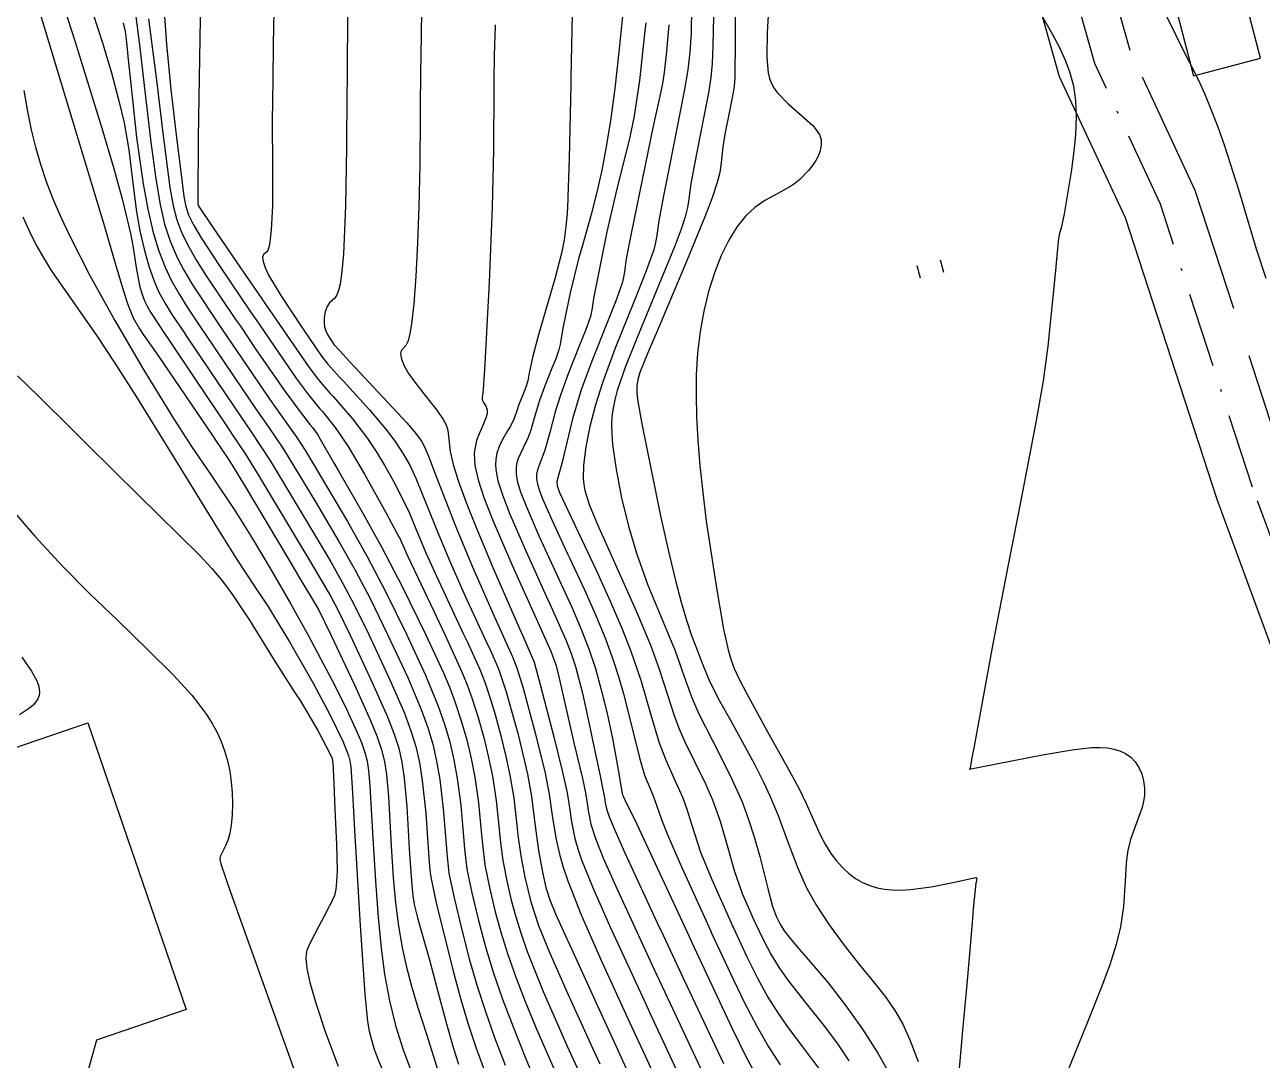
# Model space of a CAD drawing. Header units: metres. Extents: x 1233805 to 1234355, y 654698 to 655114.
# Drawn here: x 1234165.92 to 1234215.41, y 654970.85 to 655012.27 of the extents above; entities that cross this region are included whole.
import ezdxf

# ---------------------------------------------------------------- set-up
doc = ezdxf.new("R2010")
doc.units = ezdxf.units.M
doc.linetypes.add('ИИDash_50_20', pattern=[7, 5, -2])
doc.linetypes.add('ИИDashDot_30_20', pattern=[5, 3, -1, 0, -1])
for name, color, linetype, lineweight in [('ИИ_ГОРИЗОНТАЛИ_ОСН', 32, 'Continuous', 25), ('ИИ_ГОРИЗОНТАЛИ_УТОЛЩ', 32, 'Continuous', 30), ('ИИ_ДОРОГИ_АД', 7, 'Continuous', 25), ('ИИ_ДОРОГИ_АД_ОСИ', 7, 'Continuous', 25), ('ИИ_ОГРАДЫ', 7, 'Continuous', 25), ('ИИ_СТРОЕНИЕ', 7, 'Continuous', 25)]:
    doc.layers.add(name, color=color, linetype=linetype, lineweight=lineweight)

msp = doc.modelspace()

# ---------------------------------------------------------------- linework, layer by layer
at = {"layer": 'ИИ_ГОРИЗОНТАЛИ_ОСН'}
for points, elevation in [([(1234171.304, 655015.54), (1234171.593, 655011.491), (1234171.764, 655009.677), (1234171.982, 655007.858), (1234172.024, 655007.528), (1234172.151, 655006.496), (1234172.29, 655005.395), (1234172.365, 655004.992), (1234172.477, 655004.658), (1234172.668, 655004.263), (1234172.973, 655003.746), (1234173.705, 655002.621), (1234174.956, 655000.783), (1234175.266, 655000.33), (1234175.917, 654999.376), (1234176.793, 654998.104), (1234177.264, 654997.469), (1234177.725, 654996.909), (1234177.81, 654996.811), (1234178.34, 654996.161), (1234178.851, 654995.401), (1234179.504, 654994.293), (1234180.425, 654992.631), (1234180.48, 654992.531), (1234180.794, 654991.959), (1234180.885, 654991.788), (1234180.89, 654991.777), (1234181.246, 654990.997), (1234182.282, 654988.805), (1234182.722, 654987.876), (1234183.392, 654986.415), (1234183.616, 654985.861), (1234183.818, 654985.302), (1234184.056, 654984.552), (1234184.28, 654983.751), (1234184.473, 654982.955), (1234184.626, 654982.206), (1234184.774, 654981.241), (1234184.897, 654980.072), (1234184.936, 654979.665), (1234185.042, 654978.841), (1234185.212, 654977.961), (1234185.378, 654977.244), (1234185.558, 654976.577), (1234185.769, 654975.897), (1234186.014, 654975.201), (1234186.659, 654973.592), (1234187.62, 654971.412), (1234188.456, 654969.581)], 14.5), ([(1234181.818, 655014.294), (1234181.779, 655011.97), (1234181.763, 655010.956), (1234181.754, 655010.437), (1234181.736, 655008.909), (1234181.735, 655008.553), (1234181.722, 655006.662), (1234181.686, 655004.995), (1234181.632, 655003.539), (1234181.56, 655002.195), (1234181.479, 655001.101), (1234181.393, 655000.306), (1234181.327, 654999.915), (1234181.251, 654999.625), (1234181.165, 654999.434), (1234181.057, 654999.311), (1234181.003, 654999.257), (1234180.969, 654999.188), (1234180.955, 654999.102), (1234180.985, 654998.885), (1234181.092, 654998.62), (1234181.272, 654998.314), (1234181.522, 654997.967), (1234181.935, 654997.442), (1234182.4, 654996.849), (1234182.658, 654996.474), (1234182.76, 654996.284), (1234182.826, 654996.107), (1234182.862, 654995.932), (1234182.881, 654995.694), (1234182.934, 654995.203), (1234183.058, 654994.68), (1234183.272, 654994.001), (1234183.576, 654993.162), (1234183.974, 654992.157), (1234184.683, 654990.469), (1234185.7, 654988.139), (1234185.839, 654987.823), (1234186.289, 654986.774), (1234186.289, 654986.773), (1234186.29, 654986.771), (1234186.532, 654985.875), (1234187.084, 654983.789), (1234187.434, 654982.374), (1234187.61, 654981.537), (1234187.728, 654980.787), (1234187.764, 654980.532), (1234187.836, 654980.118), (1234187.927, 654979.722), (1234188.045, 654979.309), (1234188.194, 654978.868), (1234188.625, 654977.785), (1234189.309, 654976.235), (1234190.787, 654973.031), (1234190.98, 654972.616), (1234191.629, 654971.217), (1234193.64, 654966.89)], 16.5), ([(1234175.891, 655013.487), (1234175.855, 655011.507), (1234175.854, 655011.447), (1234175.837, 655010.076), (1234175.819, 655008.396), (1234175.83, 655006.614), (1234175.831, 655006.573), (1234175.826, 655005.016), (1234175.778, 655004.067), (1234175.707, 655003.457), (1234175.641, 655003.243), (1234175.599, 655003.181), (1234175.541, 655003.134), (1234175.487, 655003.09), (1234175.454, 655003.038), (1234175.437, 655002.972), (1234175.452, 655002.794), (1234175.531, 655002.554), (1234175.674, 655002.253), (1234176.161, 655001.437), (1234177.018, 655000.145), (1234177.06, 655000.084), (1234177.309, 654999.715), (1234177.793, 654999.01), (1234178.044, 654998.693), (1234178.524, 654998.163), (1234178.669, 654998.006), (1234179.71, 654996.863), (1234180.415, 654996.025), (1234180.766, 654995.555), (1234181.062, 654995.102), (1234181.318, 654994.645), (1234181.561, 654994.136), (1234182.047, 654992.94), (1234182.4, 654992.047), (1234182.908, 654990.842), (1234183.542, 654989.41), (1234184.446, 654987.451), (1234184.505, 654987.325), (1234184.867, 654986.497), (1234185.175, 654985.589), (1234185.654, 654983.878), (1234186.03, 654982.29), (1234186.191, 654981.396), (1234186.314, 654980.422), (1234186.36, 654980.026), (1234186.473, 654979.238), (1234186.627, 654978.373), (1234186.762, 654977.76), (1234186.921, 654977.264), (1234187.153, 654976.701), (1234187.603, 654975.703), (1234187.63, 654975.643), (1234187.875, 654975.107), (1234188.816, 654973.049), (1234189.36, 654971.868), (1234190.127, 654970.202)], 15.5), ([(1234172.95, 655013.303), (1234172.856, 655007.757), (1234172.838, 655005.246), (1234172.846, 655005.114), (1234172.847, 655005.109), (1234172.851, 655005.059), (1234172.853, 655005.038), (1234173.452, 655004.137), (1234174.526, 655002.579), (1234175.988, 655000.456), (1234176.671, 654999.458), (1234177.293, 654998.557), (1234177.664, 654998.068), (1234178.125, 654997.536), (1234178.257, 654997.39), (1234179.034, 654996.5), (1234179.633, 654995.713), (1234179.973, 654995.202), (1234180.325, 654994.622), (1234180.682, 654993.985), (1234181.02, 654993.334), (1234181.304, 654992.735), (1234181.566, 654992.108), (1234181.643, 654991.918), (1234181.969, 654991.149), (1234182.394, 654990.204), (1234183.462, 654987.922), (1234183.614, 654987.6), (1234184.13, 654986.456), (1234184.316, 654985.973), (1234184.496, 654985.445), (1234184.732, 654984.673), (1234184.965, 654983.824), (1234185.168, 654982.995), (1234185.328, 654982.248), (1234185.482, 654981.323), (1234185.605, 654980.255), (1234185.648, 654979.846), (1234185.759, 654979.027), (1234185.92, 654978.167), (1234186.157, 654977.177), (1234186.468, 654976.232), (1234186.915, 654975.126), (1234187.625, 654973.527), (1234188.642, 654971.301), (1234188.92, 654970.699)], 15), ([(1234187.827, 655013.341), (1234187.761, 655010.161), (1234187.757, 655009.875), (1234187.697, 655006.911), (1234187.668, 655006.142), (1234187.639, 655005.368), (1234187.637, 655005.304), (1234187.611, 655004.703), (1234187.565, 655004.191), (1234187.49, 655003.667), (1234187.385, 655003.127), (1234187.126, 655002.1), (1234186.688, 655000.602), (1234186.47, 654999.869), (1234186.238, 654999.013), (1234186.092, 654998.34), (1234186.04, 654998.028), (1234186.039, 654998.027), (1234185.963, 654997.771), (1234185.892, 654997.599), (1234185.673, 654997.031), (1234185.62, 654996.866), (1234185.497, 654996.515), (1234185.347, 654996.213), (1234185.23, 654996.018), (1234185.028, 654995.675), (1234184.896, 654995.398), (1234184.805, 654995.131), (1234184.756, 654994.874), (1234184.747, 654994.682), (1234184.758, 654994.479), (1234184.845, 654994.018), (1234185.022, 654993.457), (1234185.322, 654992.694), (1234185.957, 654991.219), (1234186.793, 654989.378), (1234186.92, 654989.105), (1234187.563, 654987.667), (1234187.775, 654987.118), (1234187.951, 654986.59), (1234188.231, 654985.533), (1234188.542, 654984.051), (1234188.622, 654983.649), (1234188.928, 654982.224), (1234189.018, 654981.814), (1234189.118, 654981.282), (1234189.14, 654981.149), (1234189.204, 654980.869), (1234189.304, 654980.562), (1234189.515, 654980.044), (1234189.917, 654979.149), (1234191.219, 654976.348), (1234191.467, 654975.823), (1234192.271, 654974.108), (1234192.4, 654973.829), (1234193.863, 654970.714)], 17.5), ([(1234192.592, 655012.965), (1234192.567, 655011.933), (1234192.52, 655011.173), (1234192.437, 655010.468), (1234192.295, 655009.611), (1234191.694, 655006.561), (1234191.463, 655005.419), (1234191.275, 655004.426), (1234191.194, 655003.85), (1234191.194, 655003.843), (1234191.153, 655003.563), (1234191.075, 655003.257), (1234190.738, 655002.313), (1234190.293, 655001.215), (1234189.534, 654999.326), (1234189.04, 654997.98), (1234188.753, 654997.067), (1234188.527, 654996.2), (1234188.364, 654995.389), (1234188.27, 654994.655), (1234188.256, 654994.115), (1234188.279, 654993.881), (1234188.325, 654993.641), (1234188.498, 654993.081), (1234188.827, 654992.274), (1234189.505, 654990.757), (1234190.396, 654988.759), (1234190.955, 654987.418), (1234191.295, 654986.492), (1234191.639, 654985.427), (1234191.882, 654984.67), (1234192.082, 654984.131), (1234192.333, 654983.559), (1234192.723, 654982.765), (1234193.145, 654981.904), (1234193.425, 654981.264), (1234193.73, 654980.407), (1234194.063, 654979.254), (1234194.295, 654978.439), (1234194.618, 654977.52), (1234195.097, 654976.419), (1234195.12, 654976.371), (1234195.129, 654976.349), (1234195.461, 654975.645), (1234195.759, 654975.085), (1234196.095, 654974.539), (1234196.475, 654973.998), (1234197.166, 654973.121), (1234197.86, 654972.25), (1234198.394, 654971.536), (1234198.881, 654970.828)], 19.5), ([(1234195.684, 655013.091), (1234195.619, 655011.959), (1234195.603, 655011), (1234195.621, 655010.642), (1234195.656, 655010.349), (1234195.708, 655010.114), (1234195.781, 655009.916), (1234195.879, 655009.742), (1234196.019, 655009.559), (1234196.452, 655009.109), (1234197.09, 655008.538), (1234197.105, 655008.525), (1234197.437, 655008.235), (1234197.437, 655008.235), (1234197.437, 655008.235), (1234197.573, 655008.069), (1234197.701, 655007.871), (1234197.767, 655007.672), (1234197.779, 655007.457), (1234197.735, 655007.228), (1234197.663, 655007.042), (1234197.559, 655006.843), (1234197.427, 655006.639), (1234197.272, 655006.437), (1234196.916, 655006.071), (1234196.722, 655005.914), (1234196.523, 655005.777), (1234196.041, 655005.519), (1234195.516, 655005.239), (1234195.118, 655004.959), (1234194.752, 655004.612), (1234194.415, 655004.191), (1234194.082, 655003.655), (1234193.774, 655003.034), (1234193.502, 655002.345), (1234193.269, 655001.6), (1234193.079, 655000.816), (1234192.934, 654999.993), (1234192.833, 654999.139), (1234192.778, 654998.258), (1234192.767, 654997.458), (1234192.787, 654996.586), (1234192.838, 654995.644), (1234192.921, 654994.63), (1234193.034, 654993.557), (1234193.178, 654992.411), (1234193.57, 654989.825), (1234193.868, 654988.093), (1234194.049, 654987.262), (1234194.158, 654986.889), (1234194.299, 654986.519), (1234194.505, 654986.067), (1234194.781, 654985.524), (1234195.684, 654983.892), (1234196.427, 654982.561), (1234196.886, 654981.701), (1234197.173, 654981.112), (1234197.464, 654980.458), (1234197.722, 654979.883), (1234197.949, 654979.457), (1234198.163, 654979.122), (1234198.39, 654978.82), (1234198.631, 654978.553), (1234198.884, 654978.32), (1234199.149, 654978.122), (1234199.426, 654977.96), (1234199.715, 654977.833), (1234200.014, 654977.743), (1234200.301, 654977.689), (1234200.618, 654977.66), (1234200.963, 654977.654), (1234201.339, 654977.672), (1234202.166, 654977.778), (1234203.171, 654977.985), (1234203.175, 654977.986), (1234203.827, 654978.133), (1234203.956, 654978.15), (1234203.992, 654978.092), (1234203.985, 654978.035), (1234203.985, 654978.032), (1234203.972, 654977.976), (1234203.972, 654977.976), (1234203.957, 654977.931), (1234203.957, 654977.931), (1234203.857, 654976.898), (1234203.811, 654976.344), (1234203.604, 654973.882), (1234203.43, 654972.053), (1234203.395, 654971.71), (1234203.261, 654970.231)], 21), ([(1234166.499, 655012.842), (1234166.882, 655011.563), (1234167.06, 655010.984), (1234169.11, 655004.203), (1234169.596, 655002.541), (1234169.88, 655001.574), (1234170.044, 655001.071), (1234170.262, 655000.545), (1234170.509, 655000.103), (1234170.662, 654999.882), (1234171.247, 654999.044), (1234173.452, 654995.803), (1234173.495, 654995.74), (1234173.5, 654995.732), (1234174.104, 654994.826), (1234174.694, 654993.858), (1234176.504, 654990.827), (1234176.968, 654990.049), (1234177.467, 654989.212), (1234177.67, 654988.871), (1234178.164, 654987.867), (1234179.106, 654985.866), (1234179.745, 654984.441), (1234180.016, 654983.778), (1234180.192, 654983.264), (1234180.306, 654982.801), (1234180.385, 654982.28), (1234180.463, 654981.4), (1234180.549, 654979.931), (1234180.576, 654979.416), (1234180.655, 654978.155), (1234180.746, 654977.144), (1234180.865, 654976.216), (1234181.015, 654975.362), (1234181.18, 654974.62), (1234181.392, 654973.816), (1234181.648, 654972.953), (1234181.989, 654971.894), (1234182.075, 654971.632), (1234182.459, 654970.399)], 11.5), ([(1234168.644, 655012.733), (1234169.048, 655011.497), (1234169.396, 655010.337), (1234169.678, 655009.283), (1234169.892, 655008.345), (1234170.08, 655007.27), (1234170.251, 655005.926), (1234170.395, 655004.789), (1234170.529, 655004.019), (1234170.694, 655003.284), (1234170.885, 655002.606), (1234171.096, 655002.011), (1234171.289, 655001.574), (1234171.518, 655001.146), (1234171.808, 655000.678), (1234172.292, 654999.954), (1234172.378, 654999.827), (1234173.319, 654998.428), (1234174.576, 654996.565), (1234174.948, 654996.02), (1234175.746, 654994.81), (1234177.355, 654992.142), (1234178.158, 654990.784), (1234178.648, 654989.923), (1234179.098, 654989.067), (1234179.678, 654987.877), (1234180.529, 654986.057), (1234181.103, 654984.728), (1234181.367, 654984.023), (1234181.559, 654983.394), (1234181.703, 654982.759), (1234181.818, 654982.039), (1234181.958, 654980.726), (1234182.087, 654978.942), (1234182.088, 654978.932), (1234182.121, 654978.468), (1234182.16, 654978.163), (1234182.382, 654977.137), (1234183.052, 654974.408), (1234183.36, 654973.274), (1234183.65, 654972.294), (1234183.971, 654971.324), (1234184.329, 654970.353)], 12.5), ([(1234170.349, 655012.697), (1234170.519, 655011.351), (1234170.699, 655009.837), (1234170.97, 655007.569), (1234171.166, 655006.109), (1234171.337, 655005.077), (1234171.516, 655004.288), (1234171.732, 655003.612), (1234172.015, 655002.963), (1234172.289, 655002.447), (1234172.636, 655001.864), (1234173.689, 655000.273), (1234173.822, 655000.079), (1234174.592, 654998.942), (1234175.725, 654997.277), (1234176.405, 654996.317), (1234176.798, 654995.762), (1234177.15, 654995.218), (1234177.741, 654994.234), (1234178.827, 654992.391), (1234179.627, 654990.975), (1234180.369, 654989.566), (1234181.192, 654987.887), (1234181.955, 654986.247), (1234182.46, 654985.015), (1234182.71, 654984.293), (1234182.917, 654983.58), (1234183.087, 654982.861), (1234183.222, 654982.122), (1234183.361, 654981.043), (1234183.486, 654979.63), (1234183.512, 654979.303), (1234183.602, 654978.496), (1234183.797, 654977.549), (1234184.063, 654976.439), (1234184.349, 654975.389), (1234184.673, 654974.336), (1234185.033, 654973.286), (1234185.449, 654972.18), (1234185.961, 654970.906), (1234186.562, 654969.481)], 13.5), ([(1234194.338, 655012.84), (1234194.335, 655011.665), (1234194.314, 655010.157), (1234194.288, 655009.806), (1234194.239, 655009.484), (1234194.107, 655008.814), (1234193.939, 655007.959), (1234193.846, 655007.377), (1234193.772, 655006.761), (1234193.771, 655006.75), (1234193.714, 655006.355), (1234193.603, 655005.922), (1234193.41, 655005.338), (1234193.126, 655004.584), (1234192.42, 655002.857), (1234191.251, 655000.105), (1234190.865, 654999.204), (1234190.524, 654998.35), (1234190.447, 654998.077), (1234190.407, 654997.828), (1234190.4, 654997.573), (1234190.425, 654997.276), (1234190.596, 654996.306), (1234191.352, 654992.62), (1234191.678, 654991.148), (1234191.956, 654989.983), (1234192.171, 654989.167), (1234192.383, 654988.45), (1234192.592, 654987.83), (1234192.828, 654987.217), (1234192.909, 654987.015), (1234193.015, 654986.731), (1234193.279, 654986.073), (1234193.658, 654985.319), (1234194.143, 654984.445), (1234195.107, 654982.684), (1234195.453, 654982), (1234195.737, 654981.394), (1234196.053, 654980.631), (1234196.416, 654979.644), (1234196.835, 654978.523), (1234197.202, 654977.716), (1234197.583, 654977.036), (1234198.062, 654976.302), (1234198.637, 654975.515), (1234199.351, 654974.614), (1234199.696, 654974.193), (1234200.35, 654973.38), (1234200.75, 654972.802), (1234201.038, 654972.288), (1234201.322, 654971.659), (1234201.653, 654970.8)], 20.5), ([(1234206.589, 655012.65), (1234207.01, 655011.909), (1234207.302, 655011.352), (1234207.531, 655010.853), (1234207.704, 655010.394), (1234207.858, 655009.826), (1234207.946, 655009.24), (1234207.973, 655008.598), (1234207.941, 655007.862), (1234207.877, 655007.217), (1234207.778, 655006.462), (1234207.485, 655004.703), (1234207.37, 655004.128), (1234207.308, 655003.927), (1234207.307, 655003.926), (1234207.266, 655003.73), (1234207.194, 655003.039), (1234207.138, 655002.436), (1234206.836, 654999.416), (1234206.646, 654998.029), (1234206.368, 654996.443), (1234205.76, 654993.231), (1234205.435, 654991.604), (1234205.233, 654990.596), (1234204.643, 654987.497), (1234203.891, 654983.411), (1234203.804, 654982.937), (1234203.774, 654982.771), (1234203.733, 654982.548), (1234203.731, 654982.535), (1234203.724, 654982.501)], 21.5), ([(1234169.863, 655012.343), (1234169.935, 655011.999), (1234169.995, 655011.574), (1234170.064, 655010.867), (1234170.145, 655010.017), (1234170.398, 655007.762), (1234170.662, 655005.904), (1234170.849, 655004.887), (1234171.051, 655004.016), (1234171.277, 655003.252), (1234171.536, 655002.572), (1234171.781, 655002.051), (1234172.079, 655001.513), (1234172.444, 655000.929), (1234173.005, 655000.092), (1234173.1, 654999.953), (1234173.95, 654998.693), (1234175.15, 654996.921), (1234175.658, 654996.19), (1234176.272, 654995.286), (1234177.548, 654993.188), (1234178.489, 654991.594), (1234179.138, 654990.449), (1234179.735, 654989.314), (1234180.435, 654987.882), (1234181.242, 654986.152), (1234181.782, 654984.872), (1234182.038, 654984.159), (1234182.238, 654983.488), (1234182.395, 654982.811), (1234182.52, 654982.081), (1234182.658, 654980.909), (1234182.784, 654979.334), (1234182.799, 654979.123), (1234182.881, 654978.33), (1234183.09, 654977.343), (1234183.396, 654976.063), (1234183.701, 654974.899), (1234184.017, 654973.804), (1234184.342, 654972.79), (1234184.707, 654971.762), (1234185.14, 654970.644)], 13), ([(1234184.738, 655012.269), (1234184.737, 655012.222), (1234184.697, 655011.048), (1234184.696, 655011.035), (1234184.682, 655009.997), (1234184.682, 655009.752), (1234184.666, 655007.265), (1234184.617, 655004.985), (1234184.499, 655001.973), (1234184.328, 654998.703), (1234184.258, 654997.679), (1234184.213, 654997.342), (1234184.212, 654997.339), (1234184.212, 654997.261), (1234184.267, 654997.151), (1234184.289, 654997.119), (1234184.37, 654996.984), (1234184.409, 654996.857), (1234184.413, 654996.717), (1234184.381, 654996.566), (1234184.24, 654996.236), (1234184.091, 654995.908), (1234183.995, 654995.639), (1234183.931, 654995.376), (1234183.901, 654995.118), (1234183.902, 654994.887), (1234183.928, 654994.638), (1234184.053, 654994.065), (1234184.285, 654993.357), (1234184.66, 654992.404), (1234185.399, 654990.683), (1234186.374, 654988.513), (1234186.552, 654988.125), (1234186.963, 654987.21), (1234187.161, 654986.668), (1234187.272, 654986.252), (1234187.417, 654985.599), (1234187.585, 654984.831), (1234187.901, 654983.495), (1234188.226, 654982.112), (1234188.342, 654981.544), (1234188.424, 654981.035), (1234188.452, 654980.841), (1234188.566, 654980.295), (1234188.749, 654979.715), (1234189.072, 654978.909), (1234189.613, 654977.692), (1234191.099, 654974.482), (1234191.417, 654973.801), (1234192.955, 654970.499)], 17), ([(1234190.756, 655012.347), (1234190.735, 655012.144), (1234190.722, 655012.017), (1234190.505, 655010.036), (1234190.297, 655008.62), (1234190.109, 655007.702), (1234189.82, 655006.562), (1234189.555, 655005.529), (1234189.203, 655003.982), (1234188.81, 655002.054), (1234188.671, 655001.312), (1234188.617, 655000.939), (1234188.617, 655000.935), (1234188.547, 655000.593), (1234188.35, 655000.042), (1234188.113, 654999.456), (1234187.651, 654998.3), (1234187.343, 654997.448), (1234187.138, 654996.78), (1234186.919, 654995.955), (1234186.728, 654995.252), (1234186.525, 654994.721), (1234186.425, 654994.469), (1234186.384, 654994.29), (1234186.384, 654994.105), (1234186.424, 654993.889), (1234186.506, 654993.626), (1234186.644, 654993.273), (1234187.013, 654992.432), (1234187.632, 654991.107), (1234187.708, 654990.947), (1234188.308, 654989.665), (1234188.761, 654988.642), (1234189.146, 654987.702), (1234189.459, 654986.847), (1234189.668, 654986.202), (1234189.87, 654985.507), (1234190.292, 654983.816), (1234190.505, 654982.943), (1234190.713, 654982.252), (1234190.957, 654981.647), (1234191.056, 654981.418), (1234191.186, 654981.046), (1234191.382, 654980.482), (1234191.612, 654979.897), (1234192.132, 654978.702), (1234193.091, 654976.594), (1234193.344, 654976.042), (1234193.406, 654975.906), (1234194.142, 654974.312), (1234194.694, 654973.171), (1234195.194, 654972.207), (1234195.648, 654971.411), (1234196.135, 654970.658)], 18.5), ([(1234191.679, 655012.268), (1234191.588, 655011.209), (1234191.585, 655011.178), (1234191.574, 655011.075), (1234191.496, 655010.359), (1234191.431, 655009.917), (1234191.32, 655009.412), (1234191.049, 655008.214), (1234190.169, 655003.911), (1234189.979, 655002.901), (1234189.906, 655002.395), (1234189.905, 655002.389), (1234189.873, 655002.167), (1234189.811, 655001.925), (1234189.544, 655001.178), (1234189.224, 655000.385), (1234188.596, 654998.815), (1234188.179, 654997.657), (1234187.834, 654996.505), (1234187.51, 654995.167), (1234187.419, 654994.771), (1234187.239, 654994.144), (1234187.198, 654993.998), (1234187.213, 654993.824), (1234187.305, 654993.562), (1234188.052, 654991.971), (1234188.077, 654991.919), (1234188.784, 654990.426), (1234189.338, 654989.211), (1234189.8, 654988.135), (1234190.166, 654987.213), (1234190.567, 654986.044), (1234190.965, 654984.661), (1234191.293, 654983.537), (1234191.541, 654982.884), (1234191.897, 654982.101), (1234192.24, 654981.341), (1234192.404, 654980.89), (1234192.602, 654980.255), (1234192.953, 654979.168), (1234193.394, 654978.07), (1234194.154, 654976.375), (1234194.232, 654976.206), (1234194.26, 654976.145), (1234194.797, 654974.989), (1234195.224, 654974.134), (1234195.643, 654973.375), (1234196.061, 654972.705), (1234196.455, 654972.143), (1234197.027, 654971.385), (1234197.943, 654970.15)], 19), ([(1234165.891, 655009.635), (1234166.029, 655008.803), (1234166.179, 655008.061), (1234166.349, 655007.364), (1234166.546, 655006.687), (1234166.778, 655006.003), (1234167.049, 655005.3), (1234167.366, 655004.564), (1234167.735, 655003.778), (1234168.525, 655002.238), (1234169.52, 655000.439), (1234170.685, 654998.447), (1234171.868, 654996.522), (1234172.596, 654995.397), (1234173.38, 654994.244), (1234174.356, 654992.79), (1234175.016, 654991.732), (1234175.77, 654990.471), (1234176.549, 654989.123), (1234177.273, 654987.827), (1234178.333, 654985.812), (1234178.787, 654984.889), (1234179.164, 654984.075), (1234179.384, 654983.556), (1234179.525, 654983.161), (1234179.613, 654982.816), (1234179.671, 654982.432), (1234179.724, 654981.817), (1234179.791, 654980.655), (1234179.841, 654979.735), (1234179.946, 654978.004), (1234180.056, 654976.568), (1234180.179, 654975.325), (1234180.314, 654974.283), (1234180.505, 654973.218), (1234180.746, 654972.234), (1234181.054, 654971.262), (1234181.482, 654970.133)], 11), ([(1234165.849, 655004.586), (1234166.095, 655004.024), (1234166.365, 655003.483), (1234166.653, 655002.97), (1234166.984, 655002.437), (1234167.934, 655001.061), (1234168.8, 654999.825), (1234169.524, 654998.734), (1234170.377, 654997.402), (1234172.656, 654993.707), (1234173.626, 654992.122), (1234174.436, 654990.836), (1234175.157, 654989.748), (1234175.644, 654989.013), (1234176.516, 654987.583), (1234177.456, 654985.934), (1234178.122, 654984.678), (1234178.64, 654983.608), (1234178.867, 654983.037), (1234178.923, 654982.822), (1234178.958, 654982.584), (1234179.024, 654981.543), (1234179.105, 654980.054), (1234179.333, 654976.233), (1234179.522, 654973.485), (1234179.63, 654972.397), (1234179.697, 654972.015), (1234179.784, 654971.658), (1234179.901, 654971.287), (1234180.062, 654970.857), (1234180.639, 654969.502)], 10.5), ([(1234164.972, 654993.38), (1234166.331, 654991.809), (1234167.428, 654990.609), (1234168.515, 654989.523), (1234169.629, 654988.448), (1234170.824, 654987.296), (1234171.862, 654986.267), (1234172.602, 654985.446), (1234172.915, 654985.055), (1234173.186, 654984.678), (1234173.419, 654984.313), (1234173.613, 654983.958), (1234173.777, 654983.598), (1234173.916, 654983.22), (1234174.03, 654982.825), (1234174.119, 654982.414), (1234174.182, 654981.989), (1234174.22, 654981.55), (1234174.232, 654981.101), (1234174.217, 654980.644), (1234174.182, 654980.25), (1234174.128, 654979.928), (1234174.056, 654979.672), (1234173.952, 654979.433), (1234173.949, 654979.428), (1234173.74, 654978.993), (1234173.723, 654978.896), (1234173.766, 654978.704), (1234174.145, 654977.576), (1234176.277, 654971.615), (1234176.452, 654971.129), (1234177.433, 654968.383)], 9.5), ([(1234165.808, 654986.967), (1234166.191, 654986.409), (1234166.407, 654986.017), (1234166.47, 654985.851), (1234166.505, 654985.7), (1234166.513, 654985.561), (1234166.494, 654985.43), (1234166.446, 654985.303), (1234166.368, 654985.179), (1234166.259, 654985.056), (1234166.116, 654984.931), (1234165.719, 654984.666)], 9), ([(1234203.687, 654982.491), (1234204.17, 654982.584), (1234206.697, 654983.071), (1234206.701, 654983.072), (1234207.808, 654983.269), (1234208.584, 654983.352), (1234208.919, 654983.358), (1234209.217, 654983.339), (1234209.48, 654983.296), (1234209.711, 654983.228), (1234209.943, 654983.115), (1234210.15, 654982.965), (1234210.329, 654982.777), (1234210.476, 654982.555), (1234210.59, 654982.301), (1234210.666, 654982.024), (1234210.703, 654981.732), (1234210.698, 654981.436), (1234210.665, 654981.203), (1234210.604, 654980.953), (1234210.376, 654980.305), (1234210.163, 654979.716), (1234210.042, 654979.252), (1234209.972, 654978.749), (1234209.926, 654978.007), (1234209.858, 654976.99), (1234209.739, 654976.189), (1234209.567, 654975.476), (1234209.312, 654974.663), (1234208.975, 654973.742), (1234208.476, 654972.5), (1234208.422, 654972.368), (1234207.387, 654969.808)], 21.5)]:
    msp.add_lwpolyline(points, dxfattribs=dict(at, elevation=elevation))
at = {"layer": 'ИИ_ГОРИЗОНТАЛИ_УТОЛЩ'}
for points, elevation in [([(1234178.844, 655014.664), (1234178.818, 655010.485), (1234178.802, 655009.083), (1234178.789, 655007.821), (1234178.787, 655007.353), (1234178.756, 655005.006), (1234178.664, 655003.099), (1234178.601, 655002.394), (1234178.53, 655001.89), (1234178.472, 655001.643), (1234178.403, 655001.46), (1234178.323, 655001.335), (1234178.21, 655001.237), (1234178.107, 655001.147), (1234178.016, 655000.998), (1234177.943, 655000.789), (1234177.899, 655000.555), (1234177.892, 655000.335), (1234177.914, 655000.178), (1234177.96, 655000.024), (1234178.029, 654999.873), (1234178.132, 654999.703), (1234178.293, 654999.462), (1234178.517, 654999.22), (1234178.924, 654998.789), (1234181.197, 654996.337), (1234181.564, 654995.912), (1234181.783, 654995.614), (1234181.938, 654995.334), (1234182.102, 654994.938), (1234182.314, 654994.369), (1234183.158, 654992.177), (1234183.818, 654990.605), (1234184.691, 654988.616), (1234185.374, 654987.1), (1234185.397, 654987.049), (1234185.605, 654986.539), (1234185.854, 654985.732), (1234186.354, 654983.89), (1234186.732, 654982.332), (1234186.896, 654981.496), (1234187.02, 654980.639), (1234187.076, 654980.223), (1234187.169, 654979.674), (1234187.288, 654979.149), (1234187.443, 654978.603), (1234187.639, 654978.021), (1234188.175, 654976.666), (1234189.004, 654974.778), (1234190.106, 654972.374), (1234190.651, 654971.19), (1234193.42, 654965.158)], 16), ([(1234167.496, 655012.94), (1234167.924, 655011.629), (1234169.006, 655008.13), (1234169.467, 655006.555), (1234169.814, 655005.307), (1234170.151, 655003.914), (1234170.256, 655003.363), (1234170.339, 655002.806), (1234170.373, 655002.558), (1234170.518, 655001.839), (1234170.611, 655001.515), (1234170.714, 655001.229), (1234170.817, 655001.004), (1234170.952, 655000.765), (1234171.534, 654999.881), (1234171.655, 654999.701), (1234172.734, 654998.095), (1234174.001, 654996.208), (1234174.221, 654995.882), (1234174.749, 654995.091), (1234175.22, 654994.334), (1234177.102, 654991.194), (1234177.161, 654991.095), (1234177.203, 654991.026), (1234178.159, 654989.397), (1234178.457, 654988.831), (1234178.921, 654987.872), (1234179.817, 654985.961), (1234180.424, 654984.585), (1234180.693, 654983.896), (1234180.876, 654983.323), (1234181.004, 654982.766), (1234181.098, 654982.129), (1234181.201, 654980.998), (1234181.301, 654979.314), (1234181.312, 654979.097), (1234181.396, 654977.839), (1234181.448, 654977.408), (1234181.514, 654977.021), (1234181.628, 654976.542), (1234181.828, 654975.834), (1234182.106, 654974.858), (1234182.399, 654973.749), (1234182.784, 654972.302), (1234183.067, 654971.321), (1234183.274, 654970.683)], 12), ([(1234189.872, 655012.977), (1234189.687, 655011.187), (1234189.516, 655009.719), (1234189.341, 655008.425), (1234189.164, 655007.322), (1234188.995, 655006.444), (1234188.798, 655005.565), (1234188.572, 655004.676), (1234188.267, 655003.581), (1234188.06, 655002.844), (1234187.735, 655001.546), (1234187.451, 655000.197), (1234187.328, 654999.484), (1234187.328, 654999.481), (1234187.283, 654999.261), (1234187.156, 654998.907), (1234187.003, 654998.528), (1234186.706, 654997.786), (1234186.508, 654997.24), (1234186.296, 654996.534), (1234186.155, 654996.054), (1234186.037, 654995.732), (1234185.852, 654995.345), (1234185.652, 654994.914), (1234185.599, 654994.744), (1234185.57, 654994.582), (1234185.571, 654994.292), (1234185.634, 654993.953), (1234185.764, 654993.542), (1234185.983, 654992.983), (1234186.495, 654991.802), (1234187.213, 654990.242), (1234187.3, 654990.057), (1234187.801, 654988.971), (1234188.165, 654988.121), (1234188.477, 654987.305), (1234188.741, 654986.512), (1234188.98, 654985.669), (1234189.212, 654984.712), (1234189.437, 654983.652), (1234189.659, 654982.467), (1234189.81, 654981.521), (1234189.811, 654981.517), (1234189.828, 654981.458), (1234189.836, 654981.448), (1234189.86, 654981.409), (1234189.87, 654981.381), (1234189.91, 654981.286), (1234189.925, 654981.259), (1234190.399, 654980.287), (1234192.487, 654975.801), (1234192.676, 654975.389), (1234194.207, 654972.117), (1234194.763, 654971.001), (1234195.234, 654970.118)], 18), ([(1234170.866, 655012.502), (1234171.201, 655009.948), (1234171.45, 655007.931), (1234171.728, 655005.752), (1234171.854, 655005.017), (1234171.998, 655004.461), (1234172.201, 655003.932), (1234172.494, 655003.355), (1234172.793, 655002.843), (1234173.183, 655002.225), (1234174.355, 655000.481), (1234174.544, 655000.205), (1234175.143, 654999.323), (1234176.293, 654997.651), (1234176.812, 654996.942), (1234177.325, 654996.283), (1234177.43, 654996.153), (1234177.644, 654995.864), (1234177.742, 654995.692), (1234178.258, 654994.785), (1234178.487, 654994.391), (1234179.461, 654992.699), (1234180.193, 654991.378), (1234181.018, 654989.793), (1234181.949, 654987.891), (1234182.669, 654986.34), (1234182.921, 654985.737), (1234183.139, 654985.158), (1234183.382, 654984.425), (1234183.598, 654983.669), (1234183.78, 654982.91), (1234183.924, 654982.164), (1234184.067, 654981.149), (1234184.19, 654979.868), (1234184.224, 654979.484), (1234184.322, 654978.666), (1234184.505, 654977.755), (1234184.722, 654976.838), (1234184.961, 654975.968), (1234185.24, 654975.078), (1234185.56, 654974.17), (1234185.934, 654973.2), (1234186.4, 654972.069), (1234187.615, 654969.296)], 14), ([(1234193.46, 655012.577), (1234193.446, 655011.441), (1234193.417, 655010.713), (1234193.365, 655010.157), (1234193.267, 655009.548), (1234192.92, 655007.785), (1234192.701, 655006.689), (1234192.561, 655005.904), (1234192.483, 655005.306), (1234192.482, 655005.296), (1234192.433, 655004.959), (1234192.339, 655004.59), (1234192.174, 655004.092), (1234191.932, 655003.449), (1234191.095, 655001.405), (1234190.389, 654999.694), (1234189.953, 654998.592), (1234189.62, 654997.64), (1234189.518, 654997.268), (1234189.448, 654996.928), (1234189.406, 654996.599), (1234189.39, 654996.263), (1234189.399, 654995.9), (1234189.433, 654995.48), (1234189.574, 654994.471), (1234189.794, 654993.344), (1234190.072, 654992.208), (1234190.391, 654991.129), (1234190.847, 654989.855), (1234191.504, 654988.251), (1234191.932, 654987.217), (1234192.296, 654986.198), (1234192.584, 654985.389), (1234192.87, 654984.725), (1234193.436, 654983.615), (1234194.139, 654982.241), (1234194.609, 654981.187), (1234194.858, 654980.519), (1234195.094, 654979.789), (1234195.316, 654979), (1234195.558, 654978.03), (1234195.636, 654977.71), (1234195.831, 654976.995), (1234196.004, 654976.542), (1234196.007, 654976.535), (1234196.009, 654976.532), (1234196.131, 654976.286), (1234196.298, 654976.029), (1234196.548, 654975.699), (1234196.888, 654975.291), (1234197.171, 654974.967), (1234198.046, 654973.942), (1234198.764, 654973.026), (1234199.428, 654972.088), (1234200.033, 654971.13), (1234200.687, 654969.964)], 20), ([(1234211.602, 655012.586), (1234212.305, 655011.144), (1234212.672, 655010.425), (1234212.687, 655010.395), (1234212.739, 655010.29), (1234212.755, 655010.258), (1234212.769, 655010.229), (1234212.872, 655010.019), (1234213.101, 655009.52), (1234213.361, 655008.895), (1234213.637, 655008.178), (1234213.907, 655007.419), (1234214.463, 655005.672), (1234214.685, 655004.919), (1234215.17, 655003.3), (1234215.558, 655002.136)], 22), ([(1234165.633, 654998.217), (1234166.483, 654997.39), (1234166.78, 654997.103), (1234167.496, 654996.395), (1234168.43, 654995.467), (1234170.487, 654993.441), (1234172.084, 654991.869), (1234172.895, 654991.059), (1234173.401, 654990.521), (1234173.829, 654990.011), (1234174.248, 654989.445), (1234174.909, 654988.447), (1234175.835, 654986.956), (1234176.149, 654986.444), (1234176.741, 654985.525), (1234176.932, 654985.236), (1234177.64, 654984.041), (1234178.115, 654983.141), (1234178.21, 654982.914), (1234178.245, 654982.736), (1234178.255, 654982.506), (1234178.292, 654981.605), (1234178.314, 654981.179), (1234178.39, 654979.481), (1234178.41, 654978.427), (1234178.396, 654977.999), (1234178.361, 654977.671), (1234178.306, 654977.435), (1234178.217, 654977.233), (1234178.215, 654977.229), (1234178.105, 654977.017), (1234177.893, 654976.608), (1234177.686, 654976.214), (1234177.346, 654975.567), (1234177.207, 654975.246), (1234177.176, 654975.096), (1234177.163, 654974.932), (1234177.199, 654974.512), (1234177.32, 654973.951), (1234177.575, 654973.086), (1234177.956, 654971.959), (1234178.452, 654970.609)], 10)]:
    msp.add_lwpolyline(points, dxfattribs=dict(at, elevation=elevation))
at = {"layer": 'ИИ_ДОРОГИ_АД'}
msp.add_lwpolyline([(1234232.181, 654931.059), (1234231.485, 654941.469), (1234231.11, 654949.912), (1234230.652, 654951.474), (1234229.474, 654955.346), (1234226.561, 654963.578), (1234225.266, 654966.668), (1234223.067, 654971.575), (1234219.932, 654978.035), (1234216.64, 654985.051), (1234213.606, 654993.282), (1234209.939, 655004.539), (1234207.31, 655010.19), (1234205.734, 655015.792), (1234208.622, 655016.604)], dxfattribs=at)
at = {"layer": 'ИИ_ДОРОГИ_АД', "linetype": 'ИИDash_50_20'}
msp.add_lwpolyline([(1234234.91, 654935.201), (1234234.481, 654941.636), (1234234.091, 654950.407), (1234233.527, 654952.332), (1234232.324, 654956.283), (1234229.361, 654964.659), (1234228.019, 654967.862), (1234225.786, 654972.844), (1234222.64, 654979.327), (1234219.411, 654986.209), (1234216.441, 654994.266), (1234212.736, 655005.64), (1234210.132, 655011.235), (1234208.622, 655016.604)], dxfattribs=at)
at = {"layer": 'ИИ_ДОРОГИ_АД_ОСИ', "linetype": 'ИИDashDot_30_20'}
msp.add_lwpolyline([(1234233.545, 654933.129), (1234232.983, 654941.553), (1234232.6, 654950.16), (1234232.09, 654951.903), (1234230.899, 654955.814), (1234227.961, 654964.119), (1234226.643, 654967.265), (1234224.427, 654972.209), (1234221.286, 654978.681), (1234218.026, 654985.63), (1234215.023, 654993.774), (1234211.337, 655005.09), (1234208.721, 655010.713), (1234207.178, 655016.198)], dxfattribs=at)
at = {"layer": 'ИИ_ОГРАДЫ'}
for points in [[(1234201.604, 655002.631), (1234201.734, 655002.148)], [(1234202.537, 655002.857), (1234202.667, 655002.374)]]:
    msp.add_lwpolyline(points, dxfattribs=at)
at = {"layer": 'ИИ_СТРОЕНИЕ'}
for points in [[(1234211.47, 655014.805), (1234212.663, 655010.23), (1234215.346, 655010.93), (1234214.154, 655015.505), (1234211.47, 655014.805)], [(1234155.422, 654979.885), (1234168.448, 654984.346), (1234172.378, 654972.87), (1234168.798, 654971.644), (1234168.125, 654969.263), (1234168.376, 654967.511), (1234167.69, 654967.25), (1234166.302, 654966.723), (1234165.706, 654966.496), (1234164.871, 654968.164), (1234162.917, 654969.63), (1234159.352, 654968.409), (1234155.422, 654979.885)]]:
    msp.add_lwpolyline(points, close=True, dxfattribs=at)

doc.saveas('drawing.dxf')
